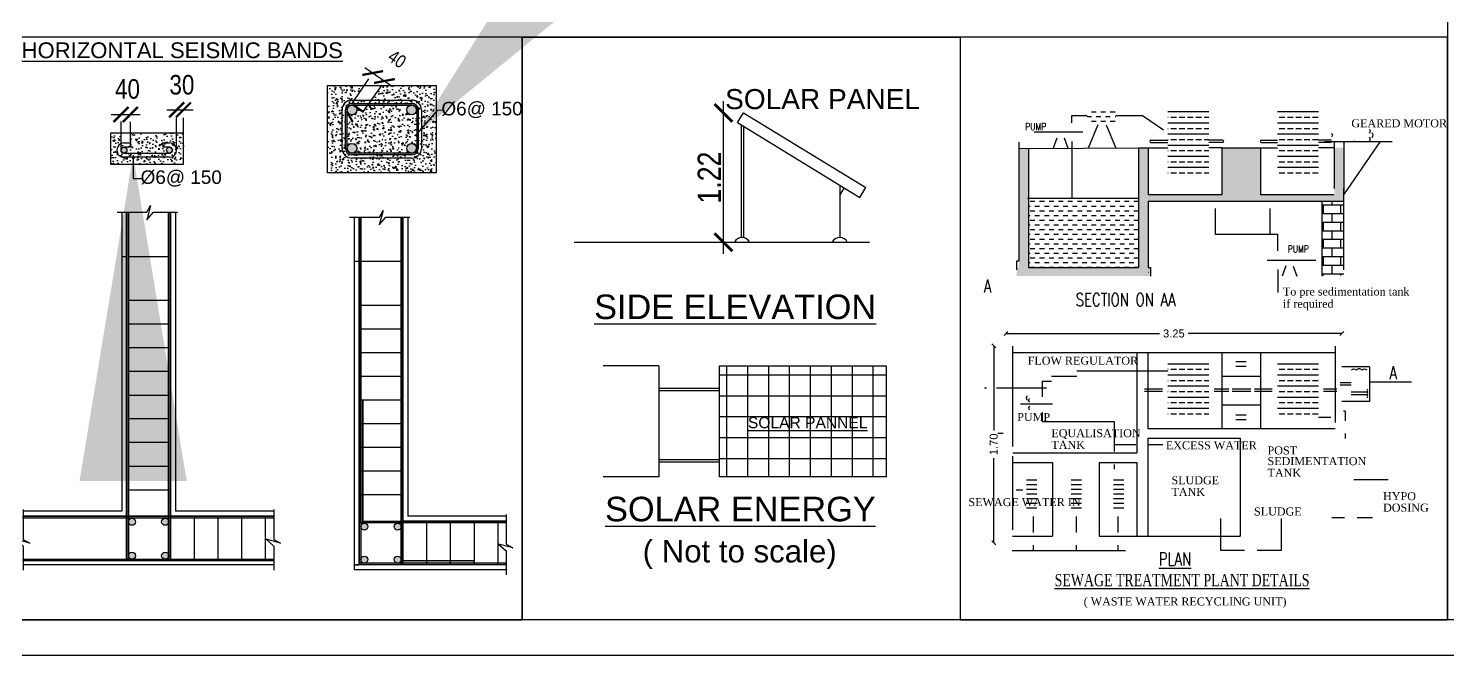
# Model space of a CAD drawing. Header units: metres. Extents: x 7359 to 7957, y 2407 to 2751.
# Drawn here: x 7487.7 to 7527.46, y 2411.45 to 2429.03 of the extents above; entities that cross this region are included whole.
import ezdxf

# ---------------------------------------------------------------- set-up
doc = ezdxf.new("R2010")
doc.units = ezdxf.units.M
doc.header["$MEASUREMENT"] = 0
doc.linetypes.add('CENTER', pattern=[2, 1.25, -0.25, 0.25, -0.25])
doc.styles.add('5', font='romantic.ttf')
doc.styles.add('B', font='romantic.ttf')
doc.styles.add('DIM', font='swissc.ttf')
doc.styles.add('ROMAN', font='romans.shx')
doc.styles.add('ROMANT', font='romant.shx', dxfattribs={"width": 0.8, "height": 60})
doc.styles.get("Standard").update_dxf_attribs({"font": 'arial.ttf', "height": 0.35})
doc.styles.add('style3', font='romans.shx', dxfattribs={"width": 0.8})
doc.dimstyles.new('Copy of APP', dxfattribs={"dimscale": 0, "dimtxt": 8, "dimasz": 4.5, "dimexe": 9, "dimexo": 9, "dimgap": 2, "dimtad": 0, "dimtih": 1, "dimtoh": 1, "dimzin": 4, "dimdsep": 46, "dimlunit": 4, "dimtxsty": 'style3', "dimblk": 'OPEN90', "dimblk1": 'OPEN90', "dimblk2": 'OBLIQUE', "dimcen": 0.09, "dimse1": 1, "dimse2": 1, "dimclrd": 4, "dimclre": 4, "dimclrt": 2, "dimadec": 0, "dimazin": 0, "dimtfac": 1, "dimtmove": 0, "dimatfit": 3, "dimfxl": 0, "dimtolj": 1, "dimtzin": 0, "dimarcsym": 0})
doc.dimstyles.new('Din', dxfattribs={"dimscale": 0, "dimtxt": 0.3, "dimasz": 0.23, "dimexe": 0.15, "dimexo": 0.15, "dimgap": 0.03, "dimtad": 1, "dimzin": 0, "dimdsep": 46, "dimtxsty": 'DIM', "dimblk": 'ARCHTICK', "dimcen": 0.09, "dimdle": 0.15, "dimse1": 1, "dimse2": 1, "dimclrd": 256, "dimclre": 256, "dimclrt": 7, "dimadec": 0, "dimazin": 3, "dimtfac": 1, "dimtofl": 0, "dimtmove": 1, "dimatfit": 3, "dimfxl": 0, "dimtolj": 1, "dimtzin": 0, "dimarcsym": 0})
doc.dimstyles.new('ISO-25', dxfattribs={"dimtxt": 0.7, "dimasz": 0.1, "dimexe": 0.1, "dimexo": 1, "dimgap": 0.1, "dimtad": 0, "dimdsep": 46, "dimtxsty": 'Standard', "dimblk": 'OBLIQUE', "dimcen": 2.45, "dimse1": 1, "dimse2": 1, "dimadec": 0, "dimazin": 0, "dimtfac": 1, "dimtmove": 0, "dimatfit": 3, "dimldrblk": 'ARCHTICK', "dimfxl": 0, "dimarcsym": 0})
pattern_1 = [(0, (25.69422, 18.01658), (0.118125, 0.118125), [0.118125, -0.118125])]
pattern_2 = [(50, (47.58635, -82.93337), (0.17946796, -0.01570141), [0.018766, -0.20642588]), (355, (47.58635, -82.93337), (-0.0347174, 0.1882084), [0.0150128, -0.1651407]), (100.4514, (47.6013, -82.93468), (0.14475068, 0.17250687), [0.01594864, -0.175435]), (46.1842, (47.58635, -82.88333), (0.2670378, -0.04141504), [0.028149, -0.3096388]), (96.6356, (47.6086, -82.88678), (0.23386494, 0.24373714), [0.02392296, -0.2631525]), (351.1842, (47.58635, -82.88333), (0.23386475, 0.2437373), [0.0225192, -0.24771106]), (21, (47.61137, -82.89584), (0.14935402, -0.10074056), [0.018766, -0.20642588]), (326, (47.61137, -82.89584), (0.0608807, 0.1814421), [0.0150128, -0.1651407]), (71.4514, (47.62381, -82.90423), (0.2102348, 0.0807014), [0.01594864, -0.175435]), (37.5, (47.586345, -82.93337), (0.003042556, 0.083294434), [0, -0.163139, 0, -0.16764284, 0, -0.16576624]), (7.5, (47.586345, -82.93337), (0.06582347, 0.09868701), [0, -0.09558144, 0, -0.1593858, 0, -0.06317883]), (327.5, (47.53055, -82.93337), (0.133569416, -0.005643526), [0, -0.0625533, 0, -0.19516629, 0, -0.25897065]), (317.5, (47.50553, -82.93337), (0.14592087, 0.02504759), [0, -0.08131929, 0, -0.12961043, 0, -0.1839067])]

# ---------------------------------------------------------------- blocks, each defined once
blk = doc.blocks.new('_Oblique')
at = {"color": 0, "lineweight": -2}
blk.add_line((-0.5, -0.5), (0.5, 0.5), dxfattribs=at)
blk = doc.blocks.new('*D26')
at = {"color": 0, "lineweight": -2}
for p, q in [((26.947, 26.584), (26.947, 24.467)), ((26.947, 21.651), (26.947, 23.767))]:
    blk.add_line(p, q, dxfattribs=at)
at = {"layer": 'Defpoints', "color": 0}
for p in [(26.947, 26.584), (27.255, 26.584), (27.255, 21.651)]:
    blk.add_point(p, dxfattribs=at)
at = {"color": 0, "lineweight": -2, "xscale": 0.1, "yscale": 0.1, "zscale": 0.1}
for p, rotation in [((26.947, 26.584), 90), ((26.947, 21.651), 270)]:
    blk.add_blockref('_Oblique', p, dxfattribs=dict(at, rotation=rotation))
at = {"color": 0, "insert": (26.947, 24.117), "char_height": 0.2, "attachment_point": 5, "rotation": 90}
blk.add_mtext('1.70', dxfattribs=at)
blk = doc.blocks.new('_ArchTick')
at = {"color": 0, "linetype": 'ByBlock', "const_width": 0.15}
blk.add_lwpolyline([(-0.5, -0.5), (0.5, 0.5)], dxfattribs=at)
blk = doc.blocks.new('*D27')
at = {"color": 0, "lineweight": -2}
for p, q in [((27.255, 26.894), (31.102, 26.894)), ((35.67, 26.894), (31.823, 26.894))]:
    blk.add_line(p, q, dxfattribs=at)
at = {"layer": 'Defpoints', "color": 0}
for p in [(35.67, 26.894), (27.255, 26.584), (35.67, 26.584)]:
    blk.add_point(p, dxfattribs=at)
at = {"color": 0, "lineweight": -2, "xscale": 0.1, "yscale": 0.1, "zscale": 0.1, "rotation": 180}
blk.add_blockref('_Oblique', (27.255, 26.894), dxfattribs=at)
at = {"color": 0, "lineweight": -2, "xscale": 0.1, "yscale": 0.1, "zscale": 0.1}
blk.add_blockref('_Oblique', (35.67, 26.894), dxfattribs=at)
at = {"color": 0, "insert": (31.462, 26.894), "char_height": 0.2, "attachment_point": 5}
blk.add_mtext('3.25', dxfattribs=at)
blk = doc.blocks.new('*D33')
at = {"lineweight": -2}
blk.add_line((1.71, 7.758), (2.153, 7.758), dxfattribs=at)
at = {"layer": 'Defpoints', "color": 0}
for p in [(2.003, 7.758), (1.86, 7.525), (2.003, 7.525)]:
    blk.add_point(p, dxfattribs=at)
at = {"lineweight": -2, "xscale": 0.23, "yscale": 0.23, "zscale": 0.23, "rotation": 180}
blk.add_blockref('_ArchTick', (1.86, 7.758), dxfattribs=at)
at = {"lineweight": -2, "xscale": 0.23, "yscale": 0.23, "zscale": 0.23}
blk.add_blockref('_ArchTick', (2.003, 7.758), dxfattribs=at)
at = {"color": 7, "insert": (1.959, 8.148), "char_height": 0.3, "attachment_point": 5, "style": 'DIM'}
blk.add_mtext('\\A1;40', dxfattribs=at)
blk = doc.blocks.new('*D31')
at = {"lineweight": -2}
blk.add_line((2.563, 7.829), (2.968, 7.829), dxfattribs=at)
at = {"layer": 'Defpoints', "color": 0}
for p in [(2.818, 7.829), (2.713, 7.211), (2.818, 7.211)]:
    blk.add_point(p, dxfattribs=at)
at = {"lineweight": -2, "xscale": 0.23, "yscale": 0.23, "zscale": 0.23, "rotation": 180}
blk.add_blockref('_ArchTick', (2.713, 7.829), dxfattribs=at)
at = {"lineweight": -2, "xscale": 0.23, "yscale": 0.23, "zscale": 0.23}
blk.add_blockref('_ArchTick', (2.818, 7.829), dxfattribs=at)
at = {"color": 7, "insert": (2.794, 8.212), "char_height": 0.3, "attachment_point": 5, "style": 'DIM'}
blk.add_mtext('\\A1;30', dxfattribs=at)
blk = doc.blocks.new('_Open90')
at = {"color": 0, "linetype": 'ByBlock'}
for p, q in [((-0.5, 0.5), (0, 0)), ((0, 0), (-1, 0)), ((0, 0), (-0.5, -0.5))]:
    blk.add_line(p, q, dxfattribs=at)
blk = doc.blocks.new('*D32')
at = {"linetype": 'Continuous', "lineweight": -2}
blk.add_line((5.598, 8.479), (6.024, 8.187), dxfattribs=at)
at = {"layer": 'Defpoints', "color": 0, "linetype": 'Continuous'}
for p in [(5.901, 8.271), (5.402, 7.928), (5.582, 7.805)]:
    blk.add_point(p, dxfattribs=at)
at = {"linetype": 'Continuous', "lineweight": -2, "xscale": 0.23, "yscale": 0.23, "zscale": 0.23}
for p, rotation in [((5.721, 8.394), 145.6187076149246), ((5.901, 8.271), 325.6187076149248)]:
    blk.add_blockref('_ArchTick', p, dxfattribs=dict(at, rotation=rotation))
at = {"color": 7, "linetype": 'Continuous', "insert": (6.096, 8.609), "char_height": 0.2, "attachment_point": 5, "rotation": 325.6187, "style": 'DIM'}
blk.add_mtext('\\A1;40', dxfattribs=at)
blk = doc.blocks.new('*D25')
at = {"lineweight": -2}
blk.add_line((2.589, 4.713), (2.589, 6.679), dxfattribs=at)
at = {"layer": 'Defpoints', "color": 0}
for p in [(2.589, 6.529), (2.849, 6.529), (2.787, 4.863)]:
    blk.add_point(p, dxfattribs=at)
at = {"lineweight": -2, "xscale": 0.23, "yscale": 0.23, "zscale": 0.23}
for p, rotation in [((2.589, 6.529), 90), ((2.589, 4.863), 270)]:
    blk.add_blockref('_ArchTick', p, dxfattribs=dict(at, rotation=rotation))
at = {"color": 7, "insert": (2.408, 5.696), "char_height": 0.3, "attachment_point": 5, "rotation": 90, "style": 'DIM'}
blk.add_mtext('\\A1;1.22', dxfattribs=at)
blk = doc.blocks.new('A$C69EC4EAD')
blk.add_lwpolyline([(0, 7.507), (14.733, 7.507), (14.733, 0), (0, 0)], close=True)
blk = doc.blocks.new('A$C2DE13D46')
h = blk.add_hatch()
h.set_pattern_fill('DASH', color=256, scale=0.945, style=0)
h.set_pattern_definition(pattern_1)
h.paths.add_polyline_path([(30.005, 32.125), (30.005, 32.543), (29.29, 32.543), (29.29, 32.125)])
h = blk.add_hatch()
h.set_pattern_fill('BRASS', color=256, scale=0.043875, style=0)
h.set_pattern_definition([(0, (-1049.97004, -235.4743), (0, 0.27860625), []), (0, (-1049.97004, -235.335), (0, 0.27860625), [0.139303125, -0.06965156])])
h.paths.add_polyline_path([(31.31, 30.862), (32.338, 30.862), (32.338, 32.559), (31.31, 32.559)])
h.paths.add_polyline_path([(34.057, 30.862), (35.085, 30.862), (35.085, 32.559), (34.057, 32.559)])
h = blk.add_hatch()
h.set_pattern_fill('AR-CONC', color=256, scale=0.027, style=0)
h.set_pattern_definition([(50, (25.69422, 18.01658), (0.1936602, -0.016943), [0.02025, -0.22275]), (355, (25.69422, 18.01658), (-0.0374629, 0.203092), [0.0162, -0.1782]), (100.4514, (25.71035, 18.01517), (0.1561975, 0.1861487), [0.0172099, -0.1893084]), (46.1842, (25.69422, 18.07058), (0.288155, -0.04469), [0.030375, -0.334125]), (96.6356, (25.71823, 18.06685), (0.252359, 0.263012), [0.025815, -0.2839625]), (351.1842, (25.69422, 18.07058), (0.252359, 0.263012), [0.0243, -0.2673]), (21, (25.72122, 18.05708), (0.1611649, -0.1087071), [0.02025, -0.22275]), (326, (25.72122, 18.05708), (0.0656951, 0.1957905), [0.0162, -0.1782]), (71.4514, (25.73465, 18.04802), (0.22686, 0.0870832), [0.0172099, -0.1893084]), (37.5, (25.694215, 18.01658), (0.00328316, 0.08988134), [0, -0.17604, 0, -0.1809, 0, -0.178875]), (7.5, (25.694215, 18.01658), (0.0710288, 0.10649116), [0, -0.10314, 0, -0.17199, 0, -0.068175]), (327.5, (25.634005, 18.01658), (0.14413206, -0.0060898), [0, -0.0675, 0, -0.2106, 0, -0.27945]), (317.5, (25.607, 18.01658), (0.1574603, 0.0270283), [0, -0.08775, 0, -0.13986, 0, -0.19845])])
h.paths.add_polyline_path([(27.822, 31.534), (27.579, 31.533), (27.579, 28.553), (27.52, 28.553), (27.52, 28.333), (30.878, 28.339), (30.878, 28.553), (30.82, 28.553), (30.82, 31.55), (30.577, 31.549), (30.577, 28.553), (27.822, 28.553)])
h = blk.add_hatch()
h.set_pattern_fill('AR-CONC', color=256, scale=0.027, style=0)
h.set_pattern_definition([(50, (25.39032, 18.01658), (0.1936602, -0.0169431), [0.02025, -0.22275]), (355, (25.39032, 18.01658), (-0.0374629, 0.2030919), [0.0162, -0.1782]), (100.4514, (25.40646, 18.01517), (0.1561975, 0.1861487), [0.0172099, -0.1893084]), (46.1842, (25.39032, 18.07058), (0.288155, -0.04469), [0.030375, -0.334125]), (96.6356, (25.41433, 18.06685), (0.252359, 0.263012), [0.025815, -0.2839625]), (351.1842, (25.39032, 18.07058), (0.2523587, 0.263012), [0.0243, -0.2673]), (21, (25.41732, 18.05708), (0.1611649, -0.1087071), [0.02025, -0.22275]), (326, (25.41732, 18.05708), (0.0656951, 0.1957905), [0.0162, -0.1782]), (71.4514, (25.43075, 18.04802), (0.2268601, 0.0870832), [0.0172099, -0.1893084]), (37.5, (25.39032, 18.01658), (0.00328316, 0.08988134), [0, -0.17604, 0, -0.1809, 0, -0.178875]), (7.5, (25.39032, 18.01658), (0.0710288, 0.10649116), [0, -0.10314, 0, -0.17199, 0, -0.068175]), (327.5, (25.33011, 18.01658), (0.14413206, -0.00608982), [0, -0.0675, 0, -0.2106, 0, -0.27945]), (317.5, (25.30311, 18.01658), (0.1574603, 0.0270283), [0, -0.08775, 0, -0.13986, 0, -0.19845])])
h.paths.add_polyline_path([(35.711, 30.214, 0.414214), (35.724, 30.227), (35.724, 31.55), (35.481, 31.55), (35.481, 30.389, -0.414214), (35.468, 30.376), (33.636, 30.376), (33.636, 31.55), (32.676, 31.55), (32.676, 30.376), (30.82, 30.376), (30.82, 31.55), (30.577, 31.549), (30.577, 28.553), (27.822, 28.553), (27.822, 31.534), (27.579, 31.533), (27.579, 28.553), (27.52, 28.553), (27.52, 28.334), (30.878, 28.34), (30.878, 28.553), (30.82, 28.553), (30.82, 30.214)])
h = blk.add_hatch()
h.set_pattern_fill('DASH', color=256, scale=0.945, style=0)
h.set_pattern_definition(pattern_1)
h.paths.add_polyline_path([(27.822, 28.553), (30.577, 28.553), (30.577, 30.287), (27.822, 30.287)])
h = blk.add_hatch()
h.set_pattern_fill('AR-B816', color=256, scale=0.027, style=0)
h.set_pattern_definition([(0, (24.14973, 18.01658), (0, 0.216), []), (90, (24.14973, 18.01658), (-0.216, 0.216), [0.216, -0.216])])
h.paths.add_polyline_path([(35.179, 28.349), (35.724, 28.35), (35.724, 30.227, -0.414214), (35.711, 30.214), (35.179, 30.214)])
h = blk.add_hatch()
h.set_pattern_fill('BRASS', color=256, scale=0.043875, style=0)
h.set_pattern_definition([(0, (-1049.97004, -236.22045), (0, 0.27860625), []), (0, (-1049.97004, -236.08114), (0, 0.27860625), [0.139303125, -0.06965156])])
h.paths.add_polyline_path([(31.31, 26.162), (31.31, 24.777), (32.338, 24.777), (32.338, 26.162)])
h.paths.add_polyline_path([(34.057, 24.777), (35.085, 24.777), (35.085, 26.162), (34.057, 26.162)])
for p, q in [((28.909, 32.174), (28.909, 32.357)), ((28.909, 32.357), (29.29, 32.357)), ((29.557, 32.125), (29.311, 31.539)), ((29.762, 32.125), (30.008, 31.539)), ((30.005, 32.357), (30.676, 32.357)), ((30.676, 32.357), (31.206, 32.003)), ((27.579, 31.689), (27.579, 28.71)), ((28.525, 31.788), (28.436, 31.539)), ((28.712, 31.8), (28.806, 31.539)), ((28.909, 31.705), (28.909, 30.287)), ((30.886, 31.739), (31.31, 31.739)), ((30.886, 31.685), (31.31, 31.685)), ((32.683, 31.739), (32.338, 31.739)), ((32.683, 31.685), (32.338, 31.685)), ((33.655, 31.739), (34.057, 31.739)), ((33.655, 31.685), (34.057, 31.685)), ((35.414, 31.739), (35.085, 31.739)), ((35.414, 31.685), (35.085, 31.685)), ((35.481, 31.707), (35.724, 31.707)), ((35.481, 31.707), (35.481, 30.546)), ((35.72, 30.375), (36.637, 31.707)), ((35.724, 31.707), (36.934, 31.707)), ((35.724, 31.707), (35.724, 30.384)), ((35.983, 31.722), (35.983, 31.707)), ((36.367, 31.722), (36.367, 31.707)), ((27.579, 31.533), (30.82, 31.55)), ((27.822, 31.534), (27.822, 28.553)), ((30.577, 31.549), (30.577, 28.553)), ((30.577, 31.549), (30.82, 31.549)), ((30.82, 31.55), (31.31, 31.55)), ((30.82, 31.55), (30.82, 30.376)), ((32.676, 31.55), (32.338, 31.55)), ((33.636, 31.55), (34.057, 31.55)), ((35.481, 31.55), (35.085, 31.55)), ((27.795, 30.287), (30.577, 30.287)), ((30.82, 30.376), (32.676, 30.376)), ((33.636, 30.376), (35.468, 30.376)), ((35.724, 28.49), (35.724, 30.533)), ((30.82, 30.214), (30.82, 28.553)), ((30.82, 30.214), (35.711, 30.214)), ((32.5, 30.026), (32.5, 29.397)), ((33.87, 30.026), (33.87, 29.384)), ((35.179, 28.333), (35.179, 30.214)), ((32.513, 29.384), (34.058, 29.384)), ((34.071, 28.968), (34.071, 29.37)), ((27.52, 28.71), (27.52, 28.49)), ((27.579, 28.71), (27.52, 28.71)), ((27.822, 28.553), (30.577, 28.553)), ((30.82, 28.553), (30.878, 28.553)), ((30.878, 28.553), (30.878, 28.333)), ((34.071, 28.498), (34.071, 27.926)), ((34.267, 28.594), (34.174, 28.333)), ((34.454, 28.581), (34.543, 28.333)), ((30.82, 28.432), (30.828, 28.432)), ((27.417, 26.579), (27.417, 24.064)), ((27.417, 26.422), (35.508, 26.422)), ((30.536, 26.422), (30.536, 23.907)), ((30.812, 26.422), (30.812, 24.51)), ((32.676, 24.51), (32.676, 26.422)), ((33.636, 26.422), (33.636, 24.51)), ((35.508, 26.579), (35.508, 24.667)), ((33.016, 26.189), (33.278, 26.189)), ((33.016, 26.072), (33.278, 26.072)), ((36.367, 26.061), (35.67, 26.061)), ((36.367, 26.061), (36.367, 25.192)), ((28.394, 25.695), (28.164, 25.695)), ((28.164, 25.695), (28.164, 25.31)), ((28.394, 25.825), (29.034, 25.825)), ((31.31, 25.954), (29.034, 25.954)), ((32.676, 25.822), (33.636, 25.822)), ((35.909, 25.655), (35.633, 25.655)), ((31.179, 25.498), (30.725, 25.498)), ((31.179, 25.439), (30.725, 25.439)), ((32.836, 25.498), (32.469, 25.498)), ((32.836, 25.439), (32.469, 25.439)), ((33.393, 25.498), (32.927, 25.498)), ((33.393, 25.439), (32.927, 25.439)), ((33.926, 25.498), (33.484, 25.498)), ((33.926, 25.439), (33.484, 25.439)), ((35.542, 25.498), (35.216, 25.498)), ((35.542, 25.439), (35.216, 25.439)), ((35.909, 25.596), (35.633, 25.596)), ((36.303, 25.428), (35.909, 25.428)), ((36.303, 25.355), (35.909, 25.355)), ((28.164, 24.921), (28.164, 24.692)), ((32.676, 25.11), (33.636, 25.11)), ((36.367, 25.192), (35.67, 25.192)), ((35.752, 24.946), (35.717, 24.946)), ((35.752, 24.946), (35.752, 24.708)), ((28.164, 24.692), (29.967, 24.692)), ((29.967, 24.692), (29.967, 23.936)), ((33.016, 24.86), (33.278, 24.86)), ((33.016, 24.743), (33.278, 24.743)), ((35.397, 24.789), (35.085, 24.789)), ((27.187, 24.391), (27.05, 24.391)), ((30.812, 24.51), (35.508, 24.51)), ((30.812, 24.267), (33.12, 24.267)), ((30.812, 24.267), (30.812, 21.813)), ((33.12, 24.267), (33.12, 21.813)), ((35.752, 24.387), (35.752, 24.266)), ((27.43, 23.907), (30.536, 23.907)), ((29.967, 24.114), (30.509, 24.114)), ((30.83, 24.114), (31.185, 24.114)), ((27.417, 23.821), (27.417, 21.97)), ((27.43, 23.664), (28.418, 23.664)), ((28.418, 23.664), (28.418, 21.813)), ((29.591, 23.664), (30.536, 23.664)), ((29.591, 23.664), (29.591, 21.813)), ((29.967, 23.615), (29.967, 23.494)), ((30.536, 23.664), (30.536, 21.813)), ((27.768, 23.23), (28.03, 23.23)), ((28.889, 23.23), (29.151, 23.23)), ((29.945, 23.23), (30.207, 23.23)), ((35.976, 23.237), (36.829, 23.237)), ((27.677, 22.966), (27.508, 22.966)), ((27.768, 23.113), (28.03, 23.113)), ((27.768, 22.996), (28.03, 22.996)), ((27.768, 22.879), (28.03, 22.879)), ((28.889, 23.113), (29.151, 23.113)), ((28.889, 22.996), (29.151, 22.996)), ((28.889, 22.879), (29.151, 22.879)), ((29.945, 23.113), (30.207, 23.113)), ((29.945, 22.996), (30.207, 22.996)), ((29.945, 22.879), (30.207, 22.879)), ((27.768, 22.762), (28.03, 22.762)), ((27.768, 22.645), (28.03, 22.645)), ((27.768, 22.528), (28.03, 22.528)), ((28.889, 22.762), (29.151, 22.762)), ((28.889, 22.645), (29.151, 22.645)), ((28.889, 22.528), (29.151, 22.528)), ((29.945, 22.762), (30.207, 22.762)), ((29.945, 22.645), (30.207, 22.645)), ((29.945, 22.528), (30.207, 22.528)), ((27.938, 22.31), (27.938, 21.91)), ((29.014, 22.31), (29.014, 21.91)), ((30.054, 22.31), (30.054, 21.91)), ((32.638, 21.452), (32.638, 22.256)), ((34.162, 21.452), (34.162, 22.256)), ((35.735, 22.271), (35.423, 22.271)), ((36.444, 22.271), (36.056, 22.271)), ((27.417, 21.813), (28.418, 21.813)), ((29.591, 21.813), (33.12, 21.813)), ((27.406, 21.452), (30.251, 21.452)), ((27.938, 21.59), (27.938, 21.452)), ((29.014, 21.59), (29.014, 21.452)), ((30.054, 21.59), (30.054, 21.452)), ((33.231, 21.452), (32.638, 21.452)), ((34.162, 21.452), (33.552, 21.452))]:
    blk.add_line(p, q)
at = {"linetype": 'CENTER'}
for p, q in [((29.178, 31.94), (27.96, 31.94)), ((35.24, 31.71), (36.599, 31.71)), ((33.801, 28.733), (35.02, 28.733)), ((37.417, 25.679), (36.367, 25.679)), ((28.267, 25.526), (26.72, 25.526)), ((28.418, 25.122), (27.615, 25.122))]:
    blk.add_line(p, q, dxfattribs=at)
blk.add_lwpolyline([(38.322, 34.323), (26.11, 34.323), (26.11, 19.715), (38.322, 19.715)], close=True)
blk.add_lwpolyline([(32.676, 30.376), (32.676, 31.55), (33.636, 31.55), (33.636, 30.376)])
for centre, radius, start, end in [((30.886, 31.712), 0.0272, 90, 270), ((32.685, 31.712), 0.0273, 265.4137, 94.5863), ((33.655, 31.712), 0.0272, 90, 270), ((35.416, 31.869), 0.0273, 265.4137, 94.5863), ((36.332, 31.964), 0.059, 307.0323, 52.9677), ((36.332, 31.769), 0.059, 307.0323, 52.9677), ((36.401, 31.866), 0.0547, 293.7056, 66.2944), ((35.468, 30.546), 0.0135, 270, 0), ((35.711, 30.384), 0.0135, 270, 0), ((32.513, 29.397), 0.0135, 180, 270), ((34.058, 29.37), 0.0135, 0, 90), ((35.973, 25.919), 0.0835, 40.8492, 139.1508), ((36.106, 25.92), 0.0884, 36.968, 143.032), ((36.24, 25.919), 0.0835, 40.8492, 139.1508), ((27.813, 25.279), 0.0547, 113.7056, 246.2944), ((27.882, 25.219), 0.059, 127.0323, 232.9677), ((36.268, 25.465), 0.052, 313.3723, 46.6277), ((36.282, 25.391), 0.0422, 301.0482, 58.9518), ((36.268, 25.317), 0.052, 313.3723, 46.6277), ((27.882, 25.025), 0.059, 127.0323, 232.9677)]:
    blk.add_arc(centre, radius, start, end)
for s, height, style, width, p in [('PUMP', 0.1755, 'ROMAN', 0.8, (27.736, 31.994)), ('PUMP', 0.1755, 'ROMAN', 0.8, (34.316, 28.925)), ('A', 0.324, 'ROMANT', 0.75, (26.695, 27.926)), ('SECTION ON AA', 0.324, 'ROMANT', 0.75, (29.003, 27.582)), ('A', 0.324, 'ROMANT', 0.75, (36.867, 25.75)), ('%%UPLAN', 0.324, 'ROMANT', 0.75, (31.083, 21.079)), ('%%USEWAGE TREATMENT PLANT DETAILS', 0.30712, '5', 0.75, (28.474, 20.56))]:
    blk.add_text(s, height=height, dxfattribs=dict(style=style, width=width)).set_placement(p)
at = {"style": 'B'}
for s, height, p in [('GEARED MOTOR', 0.20057, (35.91, 32.064)), ('To pre sedimentation tank', 0.20057, (34.195, 27.847)), ('if required', 0.20057, (34.195, 27.54)), ('FLOW REGULATOR', 0.20057, (27.798, 26.114)), ('PUMP', 0.2006, (27.536, 24.702)), ('TANK', 0.2006, (28.392, 24.003)), ('EQUALISATION', 0.20057, (28.392, 24.296)), ('EXCESS WATER', 0.20057, (31.261, 23.992)), ('POST', 0.2006, (33.809, 23.864)), ('TANK', 0.2006, (33.809, 23.303)), ('SEDIMENTATION', 0.20057, (33.809, 23.595)), ('SLUDGE', 0.2006, (31.401, 23.116)), ('SEWAGE WATER IN', 0.20057, (26.314, 22.568)), ('TANK', 0.2006, (31.401, 22.824)), ('HYPO', 0.2006, (36.705, 22.717)), ('SLUDGE', 0.2006, (33.47, 22.333)), ('DOSING', 0.2006, (36.705, 22.429)), ('( WASTE WATER RECYCLING UNIT)', 0.20057, (29.202, 20.078))]:
    blk.add_text(s, height=height, dxfattribs=at).set_placement(p)
for p1, p2, distance, text, picture, middle in [((27.255, 26.584), (35.67, 26.584), 0.31, '3.25', '*D27', (31.462, 26.894)), ((27.255, 21.651), (27.255, 26.584), 0.308, '1.70', '*D26', (26.947, 24.117))]:
    dim = blk.add_aligned_dim(p1=p1, p2=p2, distance=distance, text=text, dimstyle='ISO-25', override={"dimtxt": 0.2})
    dim.commit()
    dim.dimension.update_dxf_attribs({"geometry": picture, "text_midpoint": middle})
blk = doc.blocks.new('A$C72215BC6')
at = {"linetype": 'Continuous'}
h = blk.add_hatch(dxfattribs=at)
h.set_pattern_fill('AR-CONC', color=256, scale=0.025021, style=0)
h.set_pattern_definition(pattern_2)
h.paths.add_polyline_path([(5.252, 7.828, -0.414214), (5.402, 7.978), (5.436, 7.978), (5.588, 8.203), (5.027, 8.203), (5.027, 6.862), (6.696, 6.862), (6.696, 8.203), (5.857, 8.203), (5.696, 7.978), (6.32, 7.978, -0.414214), (6.471, 7.828), (6.471, 7.237, -0.414214), (6.32, 7.087), (5.402, 7.087, -0.414214), (5.252, 7.237)])
h = blk.add_hatch(dxfattribs=at)
h.set_pattern_fill('AR-CONC', color=256, scale=0.025021, style=0)
h.set_pattern_definition(pattern_2)
h.paths.add_polyline_path([(6.32, 7.928, -0.414214), (6.421, 7.828), (6.421, 7.237, -0.414214), (6.32, 7.137), (5.402, 7.137, -0.414214), (5.302, 7.237), (5.302, 7.828, -0.414214), (5.402, 7.928), (5.436, 7.978), (5.402, 7.978, 0.414214), (5.252, 7.828), (5.252, 7.237, 0.414214), (5.402, 7.087), (6.32, 7.087, 0.414214), (6.471, 7.237), (6.471, 7.828, 0.414214), (6.32, 7.978), (5.696, 7.978), (5.66, 7.928)])
h.paths.add_polyline_path([(5.436, 7.978), (5.402, 7.928), (5.66, 7.928), (5.696, 7.978)], flags=17)
h = blk.add_hatch(color=256, dxfattribs=at)
h.paths.add_polyline_path([(6.32, 7.928), (5.402, 7.928, 0.414214), (5.302, 7.828), (5.302, 7.237, 0.414214), (5.402, 7.137), (6.32, 7.137, 0.414214), (6.421, 7.237), (6.421, 7.828, 0.414214)])
h.paths.add_polyline_path([(5.402, 7.903, 0.414214), (5.327, 7.828), (5.327, 7.237, 0.414214), (5.402, 7.162), (6.32, 7.162, 0.414214), (6.396, 7.237), (6.396, 7.828, 0.414214), (6.32, 7.903)], flags=16)
h = blk.add_hatch(color=256, dxfattribs=at)
h.paths.add_polyline_path([(5.445, 7.903), (5.423, 7.903), (5.432, 7.897, -0.110459), (5.458, 7.878), (5.574, 7.795), (5.582, 7.805)])
h.paths.add_polyline_path([(5.345, 7.779, -0.099362), (5.331, 7.805), (5.327, 7.811), (5.327, 7.786), (5.407, 7.644), (5.418, 7.65)])
h = blk.add_hatch(color=256, dxfattribs=at)
h.paths.add_polyline_path([(5.458, 7.878), (5.432, 7.897, 0.536808), (5.327, 7.828, 0.078238), (5.331, 7.805), (5.345, 7.779, 0.696365), (5.477, 7.828, 0.184788)])
h.paths.add_polyline_path([(6.393, 7.828, 1), (6.243, 7.828, 1)])
h.paths.add_polyline_path([(6.393, 7.237, 1), (6.243, 7.237, 1)])
h.paths.add_polyline_path([(5.327, 7.237, 0.414214), (5.402, 7.162, 0.414214), (5.477, 7.237, 1)])
h = blk.add_hatch(dxfattribs=at)
h.set_pattern_fill('AR-CONC', color=256, scale=0.025021, style=0)
h.set_pattern_definition(pattern_2)
h.paths.add_polyline_path([(6.243, 7.828, -0.414214), (6.318, 7.903), (5.642, 7.903), (5.576, 7.81), (5.582, 7.805), (5.574, 7.795), (5.458, 7.878, -0.184788), (5.477, 7.828, -0.696365), (5.345, 7.779), (5.418, 7.65), (5.407, 7.644), (5.327, 7.786), (5.327, 7.237, -1), (5.477, 7.237, -0.414214), (5.402, 7.162), (6.318, 7.162, -0.414214), (6.243, 7.237, -1), (6.393, 7.237, -0.410252), (6.319, 7.162, 0.418186), (6.396, 7.237), (6.396, 7.828, 0.418186), (6.319, 7.903, -0.410252), (6.393, 7.828, -1)])
h = blk.add_hatch(dxfattribs=at)
h.set_pattern_fill('AR-CONC', color=256, scale=0.025021, style=0)
h.set_pattern_definition([(50, (47.94163, -82.93337), (0.17946796, -0.01570141), [0.018766, -0.20642588]), (355, (47.94163, -82.93337), (-0.0347174, 0.1882084), [0.0150128, -0.1651407]), (100.4514, (47.95658, -82.93468), (0.14475068, 0.17250687), [0.01594864, -0.175435]), (46.1842, (47.94163, -82.88333), (0.2670378, -0.04141504), [0.028149, -0.3096388]), (96.6356, (47.96388, -82.88678), (0.23386494, 0.24373714), [0.02392296, -0.2631525]), (351.1842, (47.94163, -82.88333), (0.23386475, 0.2437373), [0.0225192, -0.24771106]), (21, (47.96665, -82.89584), (0.14935402, -0.10074056), [0.018766, -0.20642588]), (326, (47.96665, -82.89584), (0.0608807, 0.1814421), [0.0150128, -0.1651407]), (71.4514, (47.9791, -82.90423), (0.2102348, 0.08070139), [0.01594864, -0.175435]), (37.5, (47.94163, -82.93337), (0.003042556, 0.083294434), [0, -0.163139, 0, -0.16764284, 0, -0.16576624]), (7.5, (47.94163, -82.93337), (0.06582347, 0.09868701), [0, -0.09558144, 0, -0.1593858, 0, -0.06317883]), (327.5, (47.88583, -82.93337), (0.133569416, -0.005643526), [0, -0.0625533, 0, -0.19516629, 0, -0.25897065]), (317.5, (47.86081, -82.93337), (0.14592087, 0.02504759), [0, -0.08131929, 0, -0.12961043, 0, -0.1839067])])
h.paths.add_polyline_path([(2.818, 7.47), (2.713, 7.47), (2.713, 7.211, -0.414214), (2.602, 7.1), (1.912, 7.1, -0.83687), (1.86, 7.311), (1.86, 7.47), (1.696, 7.47), (1.696, 6.997), (2.818, 6.997)])
h.paths.add_polyline_path([(2.713, 7.47), (2.003, 7.47), (2.003, 7.256), (1.911, 7.256, -0.378681), (1.95, 7.211, -1), (1.86, 7.211, -0.450662), (1.911, 7.256), (2.003, 7.256), (2.003, 7.321), (1.905, 7.321, 0.967926), (1.898, 7.1), (2.602, 7.1, 1), (2.602, 7.321), (2.5, 7.321), (2.5, 7.256), (2.602, 7.256, -1), (2.602, 7.166, -0.414214), (2.558, 7.211, -0.414214), (2.602, 7.256), (2.5, 7.256), (2.5, 7.321), (2.602, 7.321, -0.414214), (2.713, 7.211)], flags=17)
h = blk.add_hatch(color=256, dxfattribs=at)
h.paths.add_polyline_path([(1.95, 7.211, 0.378681), (1.911, 7.256), (1.905, 7.256, 0.413094), (1.86, 7.211, 0.998147)])
h.paths.add_polyline_path([(2.602, 7.256, 0.414214), (2.558, 7.211, 1), (2.647, 7.211, 0.414214)])
for points in [[(1.974, 6.257), (1.945, 6.257), (1.945, 0.919), (1.974, 0.919)], [(2.618, 6.257), (2.589, 6.257), (2.589, 0.919), (2.618, 0.919)], [(5.54, 6.183), (5.511, 6.183), (5.511, 0.845), (5.54, 0.845)], [(6.184, 6.183), (6.156, 6.183), (6.156, 0.845), (6.184, 0.845)], [(5.572, 3.373), (5.54, 3.373), (5.54, 1.489), (5.572, 1.489)], [(4.202, 1.564), (4.202, 1.592), (0.358, 1.592), (0.358, 1.564)], [(4.202, 0.905), (4.202, 0.934), (0.358, 0.934), (0.358, 0.905)], [(7.77, 0.845), (7.77, 0.874), (5.511, 0.874), (5.511, 0.845)], [(7.276, 0.874), (7.276, 0.905), (6.184, 0.905), (6.184, 0.874)]]:
    blk.add_hatch(color=256, dxfattribs=at).paths.add_polyline_path(points)
h = blk.add_hatch(color=256, dxfattribs=at)
h.paths.add_polyline_path([(2.082, 1.506, 1), (1.974, 1.506, 1)])
h.paths.add_polyline_path([(2.589, 1.52, 0.872712), (2.483, 1.506, 0.872712), (2.589, 1.491)])
h.paths.add_polyline_path([(2.589, 1.001, 0.872712), (2.483, 0.986, 0.347334), (2.525, 0.934), (2.55, 0.934, 0.272921), (2.589, 0.972)])
h.paths.add_polyline_path([(1.974, 0.986, 0.347334), (2.015, 0.934), (2.04, 0.934, 0.347334), (2.082, 0.986, 1)])
h = blk.add_hatch(color=256, dxfattribs=at)
h.paths.add_polyline_path([(5.648, 1.432, 1), (5.54, 1.432, 1)])
h.paths.add_polyline_path([(6.156, 1.446, 0.872712), (6.049, 1.432, 0.872712), (6.156, 1.417)])
h.paths.add_polyline_path([(6.156, 0.941, 0.872712), (6.049, 0.926, 0.347334), (6.091, 0.874), (6.116, 0.874, 0.272921), (6.156, 0.912)])
h.paths.add_polyline_path([(5.648, 0.926, 1), (5.54, 0.926, 0.347334), (5.582, 0.874), (5.607, 0.874, 0.347334)])
for p, q in [((8.016, 8.942), (8.016, 0)), ((2.314, 6.359), (2.254, 6.139)), ((2.257, 6.257), (2.314, 6.359)), ((1.798, 6.257), (2.257, 6.257)), ((1.87, 6.252), (1.87, 1.667)), ((1.945, 6.252), (1.945, 0.919)), ((2.254, 6.139), (2.359, 6.257)), ((2.359, 6.257), (2.726, 6.257)), ((2.618, 6.252), (2.618, 0.919)), ((2.693, 6.252), (2.693, 1.667)), ((5.364, 6.183), (5.823, 6.183)), ((5.436, 6.178), (5.436, 0.77)), ((5.511, 6.178), (5.511, 0.845)), ((5.881, 6.285), (5.82, 6.065)), ((5.82, 6.065), (5.925, 6.183)), ((5.823, 6.183), (5.881, 6.285)), ((5.925, 6.183), (6.293, 6.183)), ((6.184, 6.178), (6.184, 0.845)), ((6.259, 6.178), (6.259, 1.593)), ((1.945, 5.574), (1.878, 5.574)), ((2.589, 5.574), (1.974, 5.574)), ((5.511, 5.499), (5.444, 5.499)), ((6.156, 5.499), (5.54, 5.499)), ((2.618, 4.901), (1.974, 4.901)), ((6.184, 4.826), (5.54, 4.826)), ((2.589, 4.537), (1.974, 4.537)), ((6.156, 4.463), (5.54, 4.463)), ((2.589, 4.174), (1.974, 4.174)), ((6.156, 4.1), (5.54, 4.1)), ((2.589, 3.811), (1.974, 3.811)), ((6.156, 3.736), (5.54, 3.736)), ((2.589, 3.447), (1.974, 3.447)), ((6.156, 3.373), (5.54, 3.373)), ((2.589, 3.084), (1.974, 3.084)), ((6.156, 3.01), (5.54, 3.01)), ((2.589, 2.721), (1.974, 2.721)), ((6.156, 2.646), (5.54, 2.646)), ((2.589, 2.357), (1.974, 2.357)), ((6.156, 2.283), (5.54, 2.283)), ((2.589, 1.994), (1.974, 1.994)), ((6.156, 1.92), (5.54, 1.92)), ((0.358, 1.695), (0.358, 1.235)), ((1.87, 1.667), (0.358, 1.667)), ((1.945, 1.592), (0.358, 1.592)), ((4.202, 1.564), (0.358, 1.564)), ((2.589, 1.592), (1.974, 1.592)), ((4.202, 1.592), (2.618, 1.592)), ((4.202, 1.667), (2.693, 1.667)), ((4.202, 1.695), (4.202, 1.235)), ((7.768, 1.593), (6.259, 1.593)), ((7.768, 1.62), (7.768, 1.161)), ((7.768, 1.518), (6.184, 1.518)), ((0.24, 1.239), (0.358, 1.133)), ((0.46, 1.178), (0.24, 1.239)), ((0.358, 1.235), (0.46, 1.178)), ((0.358, 1.133), (0.358, 0.766)), ((4.084, 1.239), (4.202, 1.133)), ((4.304, 1.178), (4.084, 1.239)), ((4.202, 1.235), (4.304, 1.178)), ((4.202, 1.133), (4.202, 0.766)), ((7.87, 1.104), (7.65, 1.164)), ((7.65, 1.164), (7.768, 1.059)), ((7.768, 1.161), (7.87, 1.104)), ((1.87, 0.919), (0.358, 0.919)), ((4.202, 0.919), (1.87, 0.919)), ((7.768, 1.059), (7.768, 0.692)), ((1.87, 0.844), (0.358, 0.844)), ((4.202, 0.844), (1.87, 0.844)), ((7.768, 0.845), (5.436, 0.845)), ((5.436, 0.845), (5.51, 0.845)), ((7.768, 0.77), (5.436, 0.77))]:
    blk.add_line(p, q)
for p, q in [((5.657, 8.306), (5.402, 7.928)), ((5.857, 8.203), (5.576, 7.81)), ((5.402, 7.978), (6.32, 7.978)), ((5.402, 7.928), (6.32, 7.928)), ((5.402, 7.903), (6.32, 7.903)), ((5.423, 7.903), (5.574, 7.795)), ((5.431, 7.913), (5.582, 7.805)), ((1.86, 7.211), (1.86, 7.65)), ((2.003, 7.256), (2.003, 7.643)), ((2.713, 7.211), (2.713, 7.706)), ((2.818, 7.233), (2.818, 7.706)), ((5.252, 7.237), (5.252, 7.828)), ((5.302, 7.237), (5.302, 7.828)), ((5.316, 7.805), (5.407, 7.644)), ((5.327, 7.237), (5.327, 7.828)), ((5.327, 7.811), (5.418, 7.65)), ((5.407, 7.644), (5.418, 7.65)), ((5.574, 7.795), (5.582, 7.805)), ((6.396, 7.828), (6.396, 7.237)), ((6.421, 7.828), (6.421, 7.237)), ((6.471, 7.828), (6.471, 7.237)), ((1.905, 7.321), (2.003, 7.321)), ((2.003, 7.321), (2.003, 7.256)), ((2.5, 7.321), (2.602, 7.321)), ((2.5, 7.321), (2.5, 7.256)), ((6.32, 7.162), (5.402, 7.162)), ((6.32, 7.137), (5.402, 7.137)), ((6.32, 7.087), (5.402, 7.087)), ((1.945, 1.592), (1.945, 0.919)), ((2.618, 1.592), (2.618, 0.919)), ((2.982, 1.592), (2.982, 0.919)), ((3.346, 1.592), (3.346, 0.919)), ((3.71, 1.592), (3.71, 0.919)), ((4.073, 1.592), (4.073, 0.919)), ((5.511, 1.518), (5.511, 0.845)), ((6.184, 1.518), (6.184, 0.845)), ((6.548, 1.518), (6.548, 0.845)), ((6.912, 1.518), (6.912, 0.845)), ((7.276, 1.518), (7.276, 0.845)), ((7.64, 1.518), (7.64, 0.845))]:
    blk.add_line(p, q, dxfattribs=at)
blk.add_lwpolyline([(8.016, 8.944), (0, 8.944), (0, 0), (8.016, 0)], close=True)
for points in [[(5.027, 8.203), (6.696, 8.203), (6.696, 6.862), (5.027, 6.862)], [(2.818, 7.47), (1.696, 7.47), (1.696, 6.997), (2.818, 6.997)], [(1.945, 6.257), (1.974, 6.257), (1.974, 0.919), (1.945, 0.919)], [(2.589, 6.257), (2.618, 6.257), (2.618, 0.919), (2.589, 0.919)], [(5.511, 6.183), (5.54, 6.183), (5.54, 0.845), (5.511, 0.845)], [(6.156, 6.183), (6.184, 6.183), (6.184, 0.845), (6.156, 0.845)], [(5.572, 3.373), (5.54, 3.373), (5.54, 1.489), (5.572, 1.489)], [(0.358, 1.592), (4.202, 1.592), (4.202, 1.564), (0.358, 1.564)], [(0.358, 0.934), (4.202, 0.934), (4.202, 0.905), (0.358, 0.905)], [(5.511, 0.874), (7.77, 0.874), (7.77, 0.845), (5.511, 0.845)], [(7.276, 0.874), (7.276, 0.905), (6.184, 0.905), (6.184, 0.874)]]:
    blk.add_lwpolyline(points, close=True, dxfattribs=at)
for points in [[(2.003, 7.256), (1.905, 7.256)], [(2.602, 7.256), (2.5, 7.256)], [(2.602, 7.1), (1.898, 7.1)], [(1.905, 7.166), (2.602, 7.166)], [(1.945, 0.919), (1.945, 6.257)], [(1.974, 0.919), (1.974, 6.257)], [(2.589, 0.919), (2.589, 6.257)], [(2.589, 6.257), (2.589, 0.919), (2.589, 0.919)], [(2.618, 0.919), (2.618, 6.257)], [(2.618, 6.257), (2.618, 0.919), (2.618, 0.919)], [(5.511, 0.845), (5.511, 6.183)], [(5.54, 1.489), (5.54, 6.183)], [(5.543, 6.183), (5.572, 6.183)], [(6.156, 6.183), (6.156, 0.845), (6.156, 0.845)], [(6.156, 0.845), (6.156, 6.183)], [(6.184, 6.183), (6.184, 0.845), (6.184, 0.845)], [(6.184, 0.845), (6.184, 6.183)], [(5.572, 3.373), (5.572, 1.518), (6.156, 1.518)], [(5.572, 1.518), (7.768, 1.518), (7.768, 1.489), (5.54, 1.489)]]:
    blk.add_lwpolyline(points, dxfattribs=at)
for centre, radius in [((5.402, 7.828), 0.0751), ((6.318, 7.828), 0.0751), ((1.905, 7.211), 0.0448), ((2.602, 7.211), 0.0448), ((5.402, 7.237), 0.0751), ((6.318, 7.237), 0.0751), ((2.028, 1.506), 0.0541), ((2.537, 1.506), 0.0541), ((5.594, 1.432), 0.0541), ((6.103, 1.432), 0.0541), ((2.028, 0.986), 0.0541), ((2.537, 0.986), 0.0541), ((5.594, 0.926), 0.0541), ((6.103, 0.926), 0.0541)]:
    blk.add_circle(centre, radius, dxfattribs=at)
for centre, radius, start, end in [((5.402, 7.828), 0.15, 90, 180), ((5.402, 7.828), 0.1, 90, 180), ((5.402, 7.828), 0.0751, 90, 180), ((6.32, 7.828), 0.15, 0, 90), ((6.32, 7.828), 0.1, 0, 90), ((6.32, 7.828), 0.0751, 0, 90), ((1.905, 7.21), 0.11, 90, 273.735), ((1.905, 7.211), 0.0448, 90, 270), ((2.602, 7.211), 0.11, 270, 90), ((2.602, 7.211), 0.0448, 270, 90), ((5.402, 7.237), 0.15, 180, 270), ((5.402, 7.237), 0.1, 180, 270), ((5.402, 7.237), 0.0751, 180, 270), ((6.32, 7.237), 0.1, 270, 0), ((6.32, 7.237), 0.0751, 270, 0), ((6.32, 7.237), 0.15, 270, 0)]:
    blk.add_arc(centre, radius, start, end, dxfattribs=at)
for s, height, p in [('%%U HORIZONTAL SEISMIC BANDS', 0.24242, (0.24, 8.622)), ('%%C6@ 150', 0.2078, (6.776, 7.744)), ('%%C6@ 150', 0.2078, (2.16, 6.692))]:
    blk.add_text(s, height=height).set_placement(p)
dim = blk.add_linear_dim(base=(5.901, 8.271), p1=(5.402, 7.928), p2=(5.582, 7.805), angle=325.6187, text='40', dimstyle='Din', override={"dimscale": 1, "dimtxt": 0.2, "dimgap": 0.09, "dimpost": '\\X'}, dxfattribs=at)
dim.commit()
dim.dimension.update_dxf_attribs({"geometry": '*D32', "text_midpoint": (5.987, 8.45), "dimtype": 129})
for base, p1, p2, text, picture, middle in [((2.003, 7.758), (1.86, 7.525), (2.003, 7.525), '40', '*D33', (1.959, 7.964)), ((2.818, 7.829), (2.713, 7.211), (2.818, 7.211), '30', '*D31', (2.794, 8.028))]:
    dim = blk.add_linear_dim(base=base, p1=p1, p2=p2, text=text, dimstyle='Din', override={"dimscale": 1, "dimpost": '\\X'})
    dim.commit()
    dim.dimension.update_dxf_attribs({"geometry": picture, "text_midpoint": middle, "dimtype": 128})
for points, override in [([(6.396, 7.454), (6.723, 7.825), (6.79, 7.827)], {"dimscale": 1, "dimclrd": 256}), ([(2.045, 7.133), (2.045, 6.775), (2.174, 6.775)], {"dimscale": 1, "dimasz": 5, "dimclrd": 256})]:
    blk.add_leader(points, dimstyle='Copy of APP', override=override, dxfattribs=at)
blk = doc.blocks.new('A$C7B3335C5')
h = blk.add_hatch()
h.set_pattern_fill('NET', color=256, scale=2.154683, angle=90, style=0)
h.set_pattern_definition([(90, (49.27478, 47.27842), (0.2693353, 0), []), (7e-15, (49.27478, 47.27842), (0, -0.2693353), [])])
h.paths.add_polyline_path([(2.538, 3.272), (4.683, 3.272), (4.683, 1.842), (2.538, 1.842)])
h.paths.add_polyline_path([(4.509, 2.429), (2.85, 2.429), (2.85, 2.65), (4.509, 2.65)], flags=24)
for p, q in [((2.772, 6.403), (2.849, 6.529)), ((2.772, 6.403), (4.346, 5.441)), ((2.849, 6.529), (4.423, 5.568)), ((2.823, 4.923), (2.822, 6.372)), ((2.852, 4.923), (2.851, 6.355)), ((4.087, 5.6), (4.087, 4.925)), ((4.087, 5.464), (4.15, 5.568)), ((4.346, 5.441), (4.423, 5.568)), ((0.67, 4.863), (4.469, 4.863)), ((1.756, 3.272), (1.041, 3.272)), ((1.756, 3.272), (1.756, 1.842)), ((2.538, 1.842), (2.538, 3.272)), ((2.538, 3.272), (4.683, 3.272)), ((4.683, 3.272), (4.683, 1.842)), ((1.756, 2.985), (2.538, 2.985)), ((1.756, 2.955), (2.538, 2.955)), ((1.756, 2.066), (2.538, 2.066)), ((1.756, 2.036), (2.538, 2.036)), ((1.756, 1.842), (1.041, 1.842)), ((4.683, 1.842), (2.538, 1.842))]:
    blk.add_line(p, q)
at = {"linetype": 'ByBlock'}
blk.add_lwpolyline([(0, 7.504), (5.639, 7.504), (5.639, 0), (0, 0)], close=True, dxfattribs=at)
for centre in [(2.829, 4.818), (4.087, 4.818)]:
    blk.add_arc(centre, 0.107, 24.5234, 155.4766)
for s, height, p in [('SOLAR PANEL', 0.25856, (2.611, 6.577)), ('%%USIDE ELEVATION', 0.31602, (0.925, 3.874)), ('%%USOLAR PANNEL', 0.14365, (2.905, 2.469)), ('%%USOLAR ENERGY', 0.31602, (1.066, 1.27)), ('( Not to scale)', 0.28729, (1.55, 0.741))]:
    blk.add_text(s, height=height).set_placement(p)
dim = blk.add_linear_dim(base=(2.589, 6.529), p1=(2.787, 4.863), p2=(2.849, 6.529), angle=90, text='1.22', dimstyle='Din', override={"dimscale": 1, "dimpost": '\\X'})
dim.commit()
dim.dimension.update_dxf_attribs({"geometry": '*D25', "text_midpoint": (2.589, 5.696), "dimtype": 128})

msp = doc.modelspace()

# ---------------------------------------------------------------- linework, layer by layer
msp.add_line((7527.46041, 2734.45082), (7527.46041, 2412.45082))
for points in [[(7359.30838, 2411.45082), (7359.30838, 2735.45082), (7582.50838, 2735.45082), (7582.50838, 2411.45082)], [(7360.30838, 2412.45082), (7360.30838, 2734.45082), (7581.50838, 2734.45082), (7581.50838, 2412.45082)]]:
    msp.add_lwpolyline(points, close=True)

# ---------------------------------------------------------------- block references
at = {"xscale": 2.885847984911142, "yscale": 2.885847984911142, "zscale": 2.885847984911142}
msp.add_blockref('A$C69EC4EAD', (7484.94223, 2428.78035), dxfattribs=at)
at = {"linetype": 'ByBlock'}
for name, p, xscale, yscale, zscale in [('A$C72215BC6', (7486.90121, 2412.45099), 1.825772362135276, 1.825772362135276, 1.825772362135276), ('A$C7B3335C5', (7501.53674, 2412.45082), 2.176251354296689, 2.176251354296689, 2.176251354296689), ('A$C2DE13D46', (7484.62148, 2390.41277), 1.117855084635001, 1.117855084635001, 1.117855084635001)]:
    msp.add_blockref(name, p, dxfattribs=dict(at, xscale=xscale, yscale=yscale, zscale=zscale))

doc.saveas('drawing.dxf')
